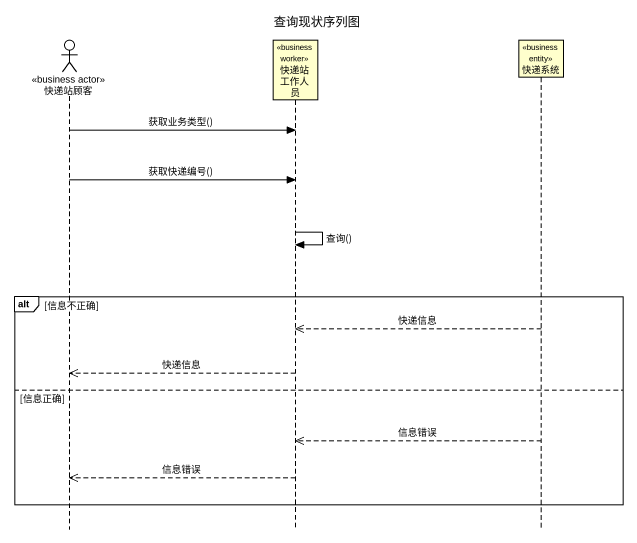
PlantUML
@startuml
title 查询现状序列图
hide footbox
actor 快递站顾客 <<business actor>>
participant 快递站工作人员 <<business worker>>
participant 快递系统 <<business entity>>

快递站顾客 -> 快递站工作人员 : 获取业务类型()
快递站顾客 -> 快递站工作人员 : 获取快递编号()
快递站工作人员 -> 快递站工作人员 : 查询()
alt 信息不正确
  快递系统 -->> 快递站工作人员 : 快递信息
  快递站工作人员 -->> 快递站顾客 : 快递信息
else 信息正确
  快递系统 -->> 快递站工作人员 : 信息错误
  快递站工作人员 -->> 快递站顾客 : 信息错误
end
@enduml
